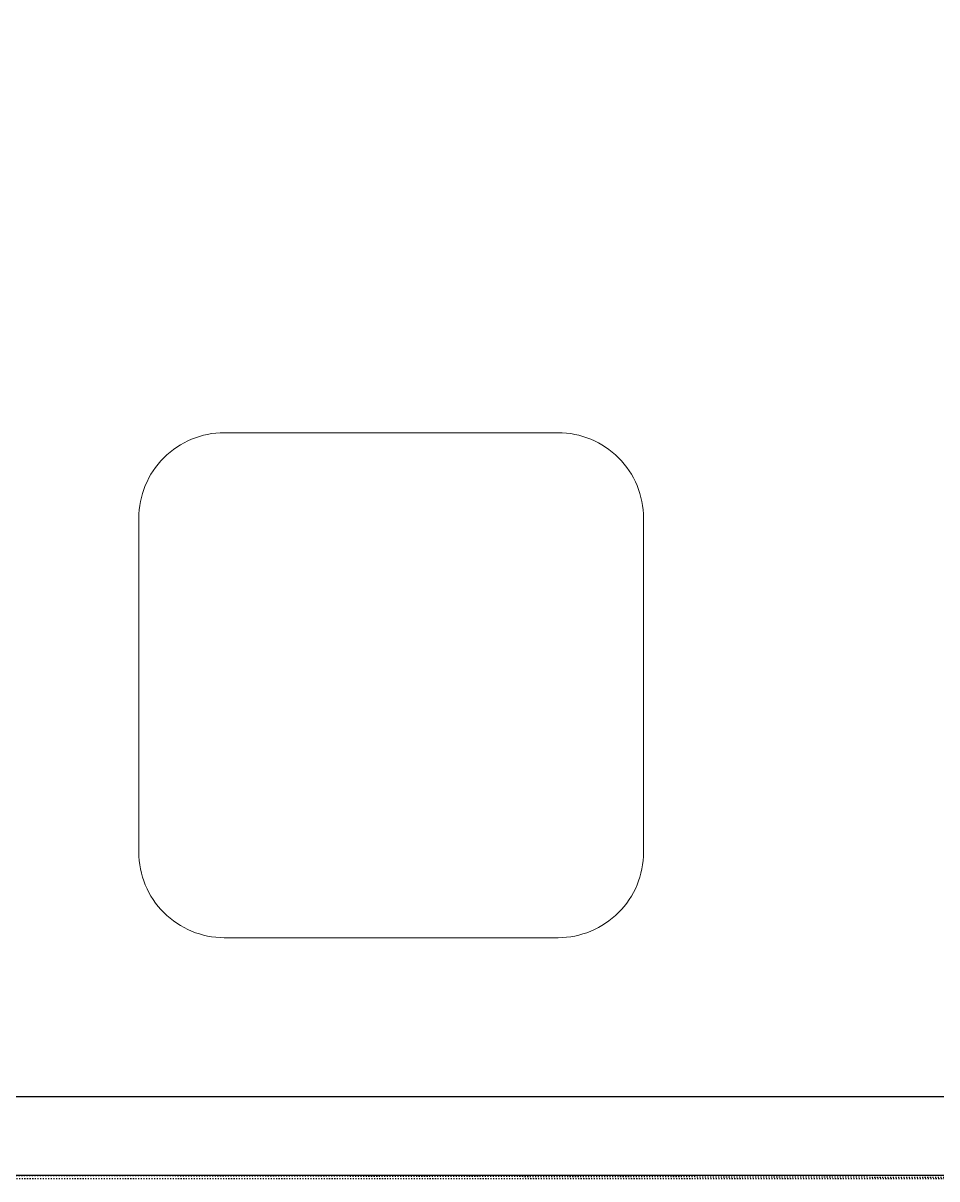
# Model space of a CAD drawing. Header units: millimetres. Extents: x -327709 to -233612, y 250954 to 312605.
# Drawn here: x -239670 to -238041, y 258690 to 260750 of the extents above; entities that cross this region are included whole.
import ezdxf

# ---------------------------------------------------------------- set-up
doc = ezdxf.new("R2010")
doc.units = ezdxf.units.MM
doc.linetypes.add('Dash Style-1', pattern=[4.724409, 1.889764, -2.834646])
doc.layers.add('P4', color=7, linetype='Continuous', lineweight=18)
doc.layers.add('SUPERFICIES', color=7, linetype='Dash Style-1', lineweight=5)

# ---------------------------------------------------------------- blocks, each defined once
blk = doc.blocks.new('Table and Chairs (2D)-9')
at = {"color": 7, "linetype": 'Continuous', "lineweight": 9}
blk.add_lwpolyline([(-0.45, 0.2976, -0.414214), (-0.2976, 0.45), (0.2976, 0.45, -0.414214), (0.45, 0.2976), (0.45, -0.2976, -0.414214), (0.2976, -0.45), (-0.2976, -0.45, -0.414214), (-0.45, -0.2976)], format="xyb", close=True, dxfattribs=at)

msp = doc.modelspace()

# ---------------------------------------------------------------- linework, layer by layer
at = {"layer": 'P4', "color": 0, "linetype": 'Continuous', "lineweight": -2}
for p, q in [((-239816.64378, 258836.51934), (-236555.29368, 258836.51934)), ((-239876.65401, 258696.49546), (-236411.06312, 258696.49546))]:
    msp.add_line(p, q, dxfattribs=at)
at = {"layer": 'SUPERFICIES', "color": 0, "lineweight": -2}
msp.add_line((-239876.65401, 258696.49546), (-236411.06312, 258689.84277), dxfattribs=at)
msp.add_lwpolyline([(-240016.67789, 259926.70522), (-255974.84684, 259926.70522), (-255974.84684, 265875.35204), (-236411.06312, 265875.35204), (-236411.06312, 258689.84277), (-240016.67789, 258689.84277)], close=True, dxfattribs=at)

# ---------------------------------------------------------------- block references
at = {"layer": 'P4', "color": 0, "lineweight": -2, "xscale": -1000.17053206043, "yscale": 1000.17053206043, "zscale": 1000.17053206043, "rotation": 89.99993243330415}
msp.add_blockref('Table and Chairs (2D)-9', (-239013.84338, 259569.89906), dxfattribs=at)

doc.saveas('drawing.dxf')
